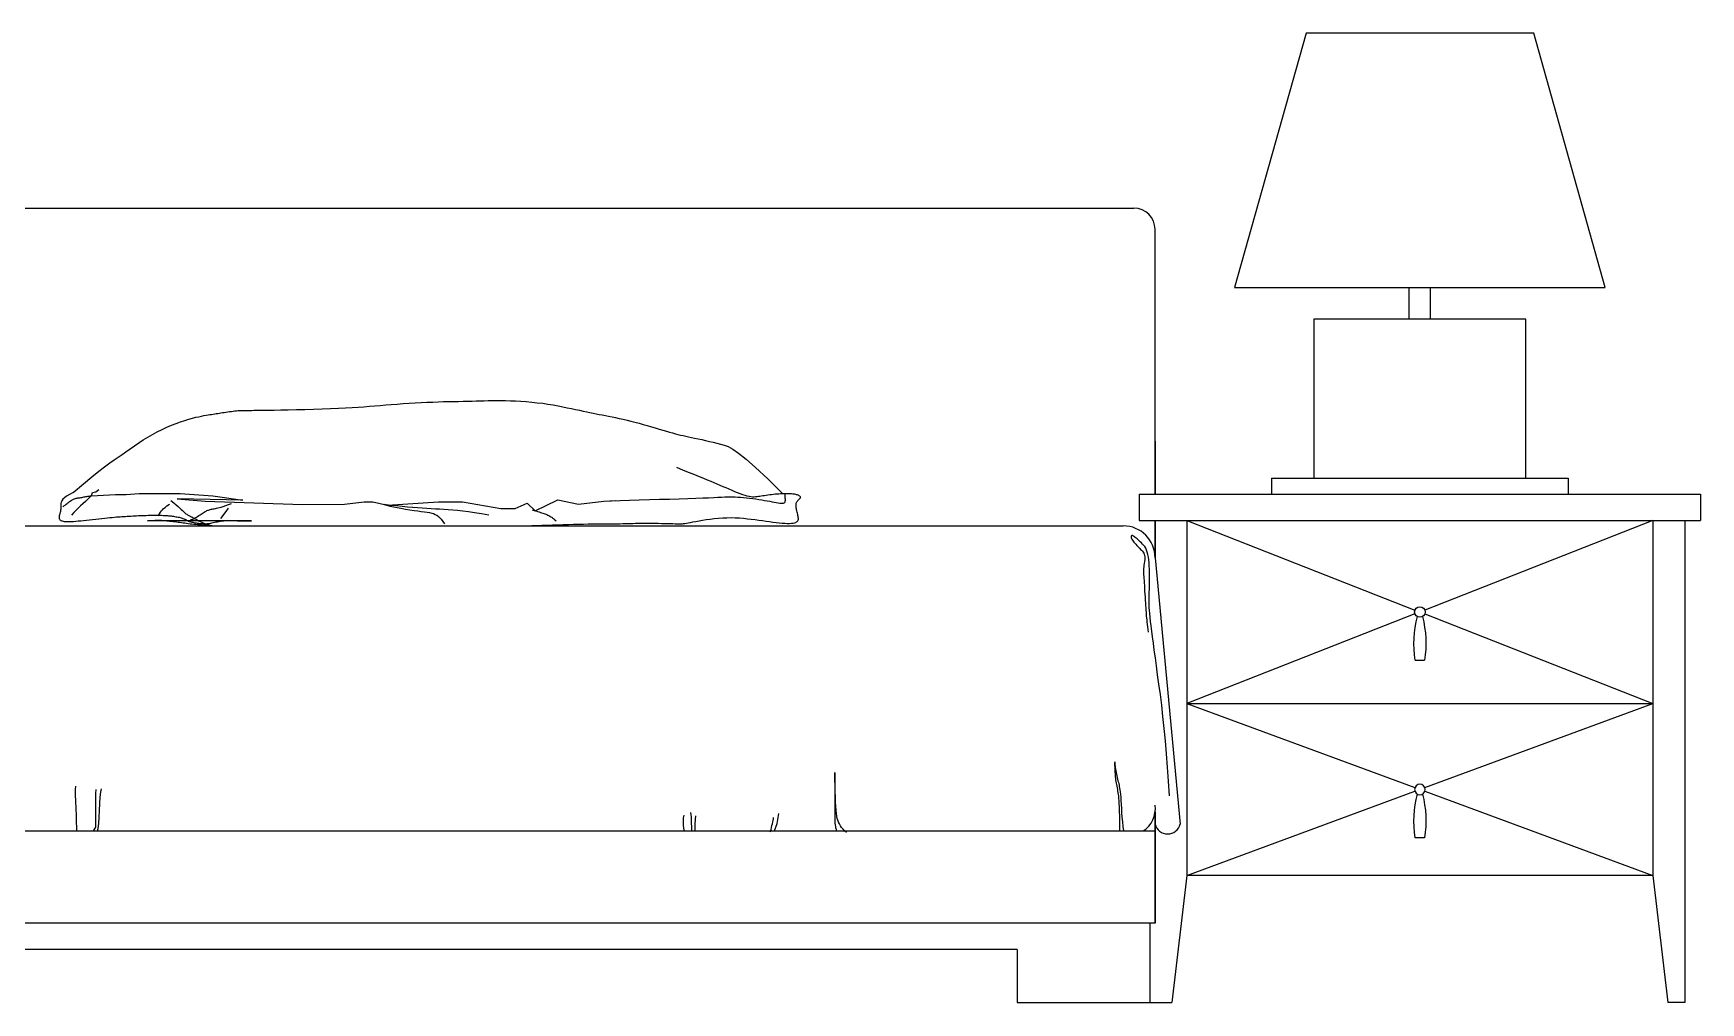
# Model space of a CAD drawing. Header units: millimetres. Extents: x 6388 to 59789, y -18725 to 8137.
# Drawn here: x 47669 to 49243, y -1777 to -862 of the extents above; entities that cross this region are included whole.
import ezdxf

# ---------------------------------------------------------------- set-up
doc = ezdxf.new("R2010")
doc.units = ezdxf.units.MM

# ---------------------------------------------------------------- blocks, each defined once
blk = doc.blocks.new('A$C0AE718A8')
for p, q in [((2057.5, 915), (1990, 675)), ((2272.5, 915), (2057.5, 915)), ((2340, 675), (2272.5, 915)), ((535, 750), (1895, 750)), ((1915, 480), (1915, 730)), ((1990, 675), (2340, 675)), ((2155, 645), (2155, 675)), ((2175, 645), (2175, 675)), ((2265, 645), (2065, 645)), ((2065, 645), (2065, 495)), ((2265, 495), (2265, 645)), ((1222.2, 566.4), (1227.7, 566.7)), ((1227.7, 566.7), (1233.2, 566.9)), ((1233.2, 566.9), (1238.4, 567.1)), ((1238.4, 567.1), (1243.5, 567.3)), ((1243.5, 567.3), (1248.4, 567.4)), ((1248.4, 567.4), (1253.1, 567.5)), ((1253.1, 567.5), (1257.6, 567.5)), ((1257.6, 567.5), (1262, 567.6)), ((1262, 567.6), (1266.2, 567.7)), ((1266.2, 567.7), (1270.3, 567.8)), ((1270.3, 567.8), (1274.2, 567.9)), ((1274.2, 567.9), (1278, 568)), ((1278, 568), (1281.8, 568.2)), ((1281.8, 568.2), (1285.5, 568.3)), ((1285.5, 568.3), (1289.4, 568.4)), ((1289.4, 568.4), (1293.3, 568.4)), ((1293.3, 568.4), (1297.5, 568.4)), ((1297.5, 568.4), (1301.8, 568.3)), ((1301.8, 568.3), (1306.5, 568.2)), ((1306.5, 568.2), (1311.3, 568)), ((1311.3, 568), (1316.4, 567.7)), ((1316.4, 567.7), (1321.5, 567.3)), ((1321.5, 567.3), (1326.7, 566.8)), ((1326.7, 566.8), (1331.9, 566.3)), ((1003, 550.7), (1006.4, 551.7)), ((1006.4, 551.7), (1009.5, 552.5)), ((1009.5, 552.5), (1012.3, 553.1)), ((1012.3, 553.1), (1014.8, 553.7)), ((1014.8, 553.7), (1017.1, 554.1)), ((1017.1, 554.1), (1019.2, 554.5)), ((1019.2, 554.5), (1021.1, 554.8)), ((1021.1, 554.8), (1022.8, 555)), ((1022.8, 555), (1024.4, 555.3)), ((1024.4, 555.3), (1026, 555.5)), ((1026, 555.5), (1027.4, 555.7)), ((1027.4, 555.7), (1028.9, 556)), ((1028.9, 556), (1030.3, 556.2)), ((1030.3, 556.2), (1031.8, 556.4)), ((1031.8, 556.4), (1033.2, 556.7)), ((1033.2, 556.7), (1034.7, 556.9)), ((1034.7, 556.9), (1036.3, 557.1)), ((1036.3, 557.1), (1037.9, 557.4)), ((1037.9, 557.4), (1039.7, 557.6)), ((1039.7, 557.6), (1041.4, 557.9)), ((1041.4, 557.9), (1043.1, 558.1)), ((1043.1, 558.1), (1044.9, 558.3)), ((1044.9, 558.3), (1046.5, 558.5)), ((1046.5, 558.5), (1048.1, 558.6)), ((1048.1, 558.6), (1049.6, 558.8)), ((1049.6, 558.8), (1050.9, 558.9)), ((1050.9, 558.9), (1052.1, 558.9)), ((1052.1, 558.9), (1053.3, 559)), ((1053.3, 559), (1054.4, 559)), ((1054.4, 559), (1055.5, 559)), ((1055.5, 559), (1056.7, 559)), ((1056.7, 559), (1057.9, 559)), ((1057.9, 559), (1059.2, 559)), ((1059.2, 559), (1060.6, 559)), ((1060.6, 559), (1062.3, 559)), ((1062.3, 559), (1064.3, 559.1)), ((1064.3, 559.1), (1066.8, 559.1)), ((1066.8, 559.1), (1069.8, 559.1)), ((1069.8, 559.1), (1073.5, 559.2)), ((1073.5, 559.2), (1078, 559.3)), ((1078, 559.3), (1083.4, 559.4)), ((1083.4, 559.4), (1089.7, 559.5)), ((1089.7, 559.5), (1096.8, 559.7)), ((1096.8, 559.7), (1104.5, 559.8)), ((1104.5, 559.8), (1112.5, 560)), ((1112.5, 560), (1120.7, 560.3)), ((1120.7, 560.3), (1128.8, 560.5)), ((1128.8, 560.5), (1136.7, 560.8)), ((1136.7, 560.8), (1144.1, 561.1)), ((1144.1, 561.1), (1150.9, 561.4)), ((1150.9, 561.4), (1157.1, 561.8)), ((1157.1, 561.8), (1162.9, 562.1)), ((1162.9, 562.1), (1168.3, 562.5)), ((1168.3, 562.5), (1173.5, 562.9)), ((1173.5, 562.9), (1178.6, 563.3)), ((1178.6, 563.3), (1183.6, 563.7)), ((1183.6, 563.7), (1188.8, 564.2)), ((1188.8, 564.2), (1194.1, 564.6)), ((1194.1, 564.6), (1199.6, 565)), ((1199.6, 565), (1205.2, 565.4)), ((1205.2, 565.4), (1210.9, 565.8)), ((1210.9, 565.8), (1216.5, 566.1)), ((1216.5, 566.1), (1222.2, 566.4)), ((1331.9, 566.3), (1337, 565.7)), ((1337, 565.7), (1342, 565)), ((1342, 565), (1346.8, 564.2)), ((1346.8, 564.2), (1351.5, 563.4)), ((1351.5, 563.4), (1355.9, 562.5)), ((1355.9, 562.5), (1360.2, 561.6)), ((1360.2, 561.6), (1364.3, 560.8)), ((1364.3, 560.8), (1368.1, 559.9)), ((1368.1, 559.9), (1371.8, 559.1)), ((1371.8, 559.1), (1375.2, 558.3)), ((1375.2, 558.3), (1378.5, 557.6)), ((1378.5, 557.6), (1381.6, 557)), ((1381.6, 557), (1384.5, 556.4)), ((1384.5, 556.4), (1387.4, 555.8)), ((1387.4, 555.8), (1390.3, 555.3)), ((1390.3, 555.3), (1393.2, 554.7)), ((1393.2, 554.7), (1396.2, 554.2)), ((1396.2, 554.2), (1399.2, 553.6)), ((1399.2, 553.6), (1402.5, 552.9)), ((1402.5, 552.9), (1405.8, 552.2)), ((1405.8, 552.2), (1409.3, 551.4)), ((1409.3, 551.4), (1412.9, 550.6)), ((964.3, 533.8), (968.7, 536.4)), ((968.7, 536.4), (973.2, 538.9)), ((973.2, 538.9), (977.7, 541.1)), ((977.7, 541.1), (982.2, 543.2)), ((982.2, 543.2), (986.6, 545.1)), ((986.6, 545.1), (991, 546.7)), ((991, 546.7), (995.2, 548.2)), ((995.2, 548.2), (999.2, 549.6)), ((999.2, 549.6), (1003, 550.7)), ((1412.9, 550.6), (1416.6, 549.8)), ((1416.6, 549.8), (1420.3, 548.8)), ((1420.3, 548.8), (1424.1, 547.9)), ((1424.1, 547.9), (1428, 546.9)), ((1428, 546.9), (1431.9, 545.8)), ((1431.9, 545.8), (1435.7, 544.7)), ((1435.7, 544.7), (1439.6, 543.6)), ((1439.6, 543.6), (1443.3, 542.5)), ((1443.3, 542.5), (1446.9, 541.4)), ((1446.9, 541.4), (1450.4, 540.4)), ((1450.4, 540.4), (1453.7, 539.4)), ((1453.7, 539.4), (1456.7, 538.5)), ((1456.7, 538.5), (1459.6, 537.7)), ((1459.6, 537.7), (1462.2, 537)), ((1462.2, 537), (1464.6, 536.4)), ((1464.6, 536.4), (1467.1, 535.8)), ((1467.1, 535.8), (1469.5, 535.2)), ((1469.5, 535.2), (1472, 534.7)), ((939.9, 517.4), (943.6, 520)), ((943.6, 520), (947.6, 522.7)), ((947.6, 522.7), (951.6, 525.5)), ((951.6, 525.5), (955.7, 528.3)), ((955.7, 528.3), (960, 531.1)), ((960, 531.1), (964.3, 533.8)), ((1472, 534.7), (1474.6, 534.1)), ((1474.6, 534.1), (1477.4, 533.5)), ((1477.4, 533.5), (1480.4, 532.8)), ((1480.4, 532.8), (1483.7, 532.1)), ((1483.7, 532.1), (1487.1, 531.4)), ((1487.1, 531.4), (1490.7, 530.6)), ((1490.7, 530.6), (1494.3, 529.8)), ((1494.3, 529.8), (1497.9, 528.9)), ((1497.9, 528.9), (1501.4, 528.1)), ((1501.4, 528.1), (1504.9, 527.2)), ((1504.9, 527.2), (1508.3, 526.2)), ((1508.3, 526.2), (1512, 524.8)), ((1512, 524.8), (1516.4, 522.4)), ((1516.4, 522.4), (1521.9, 518.6)), ((1915, 530), (1915, 480)), ((918, 501.7), (923.5, 505.9)), ((923.5, 505.9), (928.3, 509.4)), ((928.3, 509.4), (932.4, 512.3)), ((932.4, 512.3), (936.2, 514.9)), ((936.2, 514.9), (939.9, 517.4)), ((1470, 502.4), (1463.6, 505)), ((1521.9, 518.6), (1528.9, 513)), ((1528.9, 513), (1538, 505)), ((1538, 505), (1549.5, 494.3)), ((893.9, 481.5), (903.4, 489.7)), ((903.4, 489.7), (911.3, 496.3)), ((911.3, 496.3), (918, 501.7)), ((1475.6, 500.1), (1470, 502.4)), ((1480.6, 498.1), (1475.6, 500.1)), ((1485.1, 496.3), (1480.6, 498.1)), ((1489, 494.7), (1485.1, 496.3)), ((1492.6, 493.2), (1489, 494.7)), ((1495.9, 491.9), (1492.6, 493.2)), ((1498.9, 490.6), (1495.9, 491.9)), ((1501.8, 489.4), (1498.9, 490.6)), ((1504.6, 488.2), (1501.8, 489.4)), ((1507.4, 487), (1504.6, 488.2)), ((1549.5, 494.3), (1563.7, 480.3)), ((2025, 495), (2025, 480)), ((2025, 495), (2065, 495)), ((2065, 495), (2265, 495)), ((2265, 495), (2305, 495)), ((2305, 495), (2305, 480)), ((882.4, 472.4), (882.2, 471.1)), ((883, 473.7), (882.4, 472.4)), ((884, 475.1), (883, 473.7)), ((885.5, 476.5), (884, 475.1)), ((887.5, 478.1), (885.5, 476.5)), ((890.3, 479.7), (887.5, 478.1)), ((888.9, 471.8), (889.7, 472.4)), ((889.7, 472.4), (890.4, 473)), ((893.9, 481.5), (890.3, 479.7)), ((890.4, 473), (891.1, 473.5)), ((891.1, 473.5), (891.8, 473.9)), ((891.8, 473.9), (892.4, 474.3)), ((892.4, 474.3), (892.9, 474.7)), ((892.9, 474.7), (893.5, 475)), ((893.5, 475), (894, 475.3)), ((894, 475.3), (894.6, 475.5)), ((894.6, 475.5), (895.2, 475.7)), ((895.2, 475.7), (895.9, 475.9)), ((895.9, 475.9), (896.7, 476.1)), ((896.7, 476.1), (897.5, 476.2)), ((897.5, 476.2), (898.3, 476.4)), ((898.3, 476.4), (899.2, 476.5)), ((899.2, 476.5), (900.2, 476.6)), ((900.2, 476.6), (901.1, 476.8)), ((901.1, 476.8), (902.1, 476.9)), ((902.1, 476.9), (903, 477.1)), ((903, 477.1), (903.9, 477.3)), ((905.3, 473), (903, 470.9)), ((903.9, 477.3), (904.9, 477.4)), ((904.9, 477.4), (905.8, 477.6)), ((907.7, 475.3), (905.3, 473)), ((905.8, 477.6), (906.7, 477.8)), ((906.7, 477.8), (907.8, 478)), ((910.2, 477.7), (907.7, 475.3)), ((907.8, 478), (908.8, 478.2)), ((908.8, 478.2), (910, 478.3)), ((910, 478.3), (911.2, 478.5)), ((911.2, 478.5), (912.2, 481.4)), ((911.2, 478.5), (933.7, 479.5)), ((912.2, 481.4), (915.1, 482.2)), ((915.1, 482.2), (918, 484.3)), ((933.7, 479.5), (943.9, 479.5)), ((943.9, 479.5), (956.1, 480.5)), ((956.1, 480.5), (974.5, 480.5)), ((974.5, 480.5), (994.9, 480.5)), ((985.9, 474.1), (988.7, 471.9)), ((991.9, 475.4), (1018.4, 473.4)), ((1054.1, 474.4), (991.9, 475.4)), ((994.9, 480.5), (1025.5, 478.5)), ((1018.4, 473.4), (1110.3, 470.3)), ((1025.5, 478.5), (1054.1, 474.4)), ((1149.8, 470.6), (1168.4, 472.6)), ((1168.4, 472.6), (1176.7, 472.6)), ((1176.7, 472.6), (1190.5, 469.7)), ((1190.5, 469.7), (1238.6, 472.6)), ((1238.6, 472.6), (1250, 472.6)), ((1250, 472.6), (1261.3, 472.6)), ((1261.3, 472.6), (1297.5, 466.4)), ((1329.8, 464.3), (1351.2, 474.7)), ((1351.2, 474.7), (1370.8, 470.5)), ((1370.8, 470.5), (1394.8, 473.5)), ((1394.8, 473.5), (1405.8, 473.9)), ((1394.8, 473.5), (1402, 473.8)), ((1402, 473.8), (1410.1, 474)), ((1410.1, 474), (1418.9, 474.3)), ((1418.9, 474.3), (1428.2, 474.5)), ((1428.2, 474.5), (1437.7, 474.8)), ((1437.7, 474.8), (1447.3, 475.1)), ((1447.3, 475.1), (1456.7, 475.3)), ((1456.7, 475.3), (1465.7, 475.6)), ((1465.7, 475.6), (1474.1, 475.9)), ((1474.1, 475.9), (1481.6, 476.1)), ((1481.6, 476.1), (1488.1, 476.4)), ((1488.1, 476.4), (1493.6, 476.6)), ((1493.6, 476.6), (1498.4, 476.8)), ((1498.4, 476.8), (1502.4, 477)), ((1502.4, 477), (1505.8, 477.2)), ((1505.8, 477.2), (1508.8, 477.3)), ((1510.2, 485.8), (1507.4, 487)), ((1508.8, 477.3), (1511.4, 477.4)), ((1513, 484.6), (1510.2, 485.8)), ((1511.4, 477.4), (1513.9, 477.4)), ((1515.7, 483.4), (1513, 484.6)), ((1513.9, 477.4), (1516.2, 477.4)), ((1518.4, 482.3), (1515.7, 483.4)), ((1516.2, 477.4), (1518.6, 477.3)), ((1521, 481.3), (1518.4, 482.3)), ((1518.6, 477.3), (1521.1, 477.2)), ((1523.4, 480.3), (1521, 481.3)), ((1521.1, 477.2), (1523.8, 477)), ((1525.8, 479.4), (1523.4, 480.3)), ((1523.8, 477), (1526.5, 476.8)), ((1528, 478.7), (1525.8, 479.4)), ((1526.5, 476.8), (1529.4, 476.5)), ((1530, 478.1), (1528, 478.7)), ((1529.4, 476.5), (1532.3, 476.1)), ((1531.8, 477.7), (1530, 478.1)), ((1533.5, 477.4), (1531.8, 477.7)), ((1532.3, 476.1), (1535.2, 475.8)), ((1535.1, 477.2), (1533.5, 477.4)), ((1536.6, 477.2), (1535.1, 477.2)), ((1535.2, 475.8), (1538.1, 475.4)), ((1538, 477.3), (1536.6, 477.2)), ((1539.3, 477.4), (1538, 477.3)), ((1538.1, 475.4), (1540.9, 475)), ((1540.6, 477.6), (1539.3, 477.4)), ((1542, 477.8), (1540.6, 477.6)), ((1540.9, 475), (1543.7, 474.5)), ((1543.3, 478), (1542, 477.8)), ((1544.8, 478.3), (1543.3, 478)), ((1543.7, 474.5), (1546.3, 474.1)), ((1546.3, 478.5), (1544.8, 478.3)), ((1547.9, 478.8), (1546.3, 478.5)), ((1546.3, 474.1), (1548.9, 473.6)), ((1549.6, 479), (1547.9, 478.8)), ((1548.9, 473.6), (1551.3, 473.2)), ((1551.3, 479.2), (1549.6, 479)), ((1553, 479.4), (1551.3, 479.2)), ((1551.3, 473.2), (1553.5, 472.7)), ((1554.7, 479.6), (1553, 479.4)), ((1553.5, 472.7), (1555.6, 472.3)), ((1556.5, 479.8), (1554.7, 479.6)), ((1555.6, 472.3), (1557.5, 472)), ((1558.2, 479.9), (1556.5, 479.8)), ((1559.8, 480.1), (1558.2, 479.9)), ((1561.5, 480.2), (1559.8, 480.1)), ((1563, 480.3), (1561.5, 480.2)), ((1564.5, 480.3), (1563, 480.3)), ((1565.9, 480.4), (1564.5, 480.3)), ((1564.9, 471.8), (1565.4, 472.2)), ((1565.4, 472.2), (1565.8, 472.8)), ((1565.8, 472.8), (1566, 473.5)), ((1565.9, 478.9), (1565.9, 480.4)), ((1567.2, 480.4), (1565.9, 480.4)), ((1566, 477.6), (1565.9, 478.9)), ((1566, 476.3), (1566, 477.6)), ((1566.1, 475.3), (1566, 476.3)), ((1566, 473.5), (1566.1, 474.3)), ((1566.1, 474.3), (1566.1, 475.3)), ((1568.5, 480.4), (1567.2, 480.4)), ((1569.7, 480.4), (1568.5, 480.4)), ((1570.9, 480.3), (1569.7, 480.4)), ((1572, 480.2), (1570.9, 480.3)), ((1573, 480.1), (1572, 480.2)), ((1574, 480), (1573, 480.1)), ((1575, 479.8), (1574, 480)), ((1575.9, 479.6), (1575, 479.8)), ((1576.7, 479.4), (1575.9, 479.6)), ((1576.4, 471.6), (1576.6, 472.2)), ((1576.6, 472.2), (1576.8, 472.6)), ((1577.4, 479.2), (1576.7, 479.4)), ((1576.8, 472.6), (1577.1, 473.1)), ((1577.1, 473.1), (1577.4, 473.5)), ((1578.1, 478.9), (1577.4, 479.2)), ((1577.4, 473.5), (1577.8, 473.9)), ((1577.8, 473.9), (1578.1, 474.2)), ((1578.7, 478.6), (1578.1, 478.9)), ((1578.1, 474.2), (1578.5, 474.6)), ((1578.5, 474.6), (1578.8, 474.9)), ((1579.2, 478.3), (1578.7, 478.6)), ((1578.8, 474.9), (1579.2, 475.2)), ((1579.6, 478.1), (1579.2, 478.3)), ((1579.2, 475.2), (1579.5, 475.6)), ((1579.5, 475.6), (1579.8, 475.9)), ((1580, 477.7), (1579.6, 478.1)), ((1579.8, 475.9), (1580, 476.2)), ((1580.2, 477.4), (1580, 477.7)), ((1580, 476.2), (1580.2, 476.5)), ((1580.3, 477.1), (1580.2, 477.4)), ((1580.2, 476.5), (1580.3, 476.8)), ((1580.3, 476.8), (1580.3, 477.1)), ((1900, 480), (1900, 455)), ((1900, 480), (2430, 480)), ((1915, 480), (2415, 480)), ((2025, 480), (2305, 480)), ((2430, 480), (2430, 455)), ((880.6, 458.9), (880.5, 458.3)), ((880.5, 458.3), (880.5, 457.7)), ((880.5, 457.7), (880.6, 457.2)), ((880.7, 459.6), (880.6, 458.9)), ((880.6, 457.2), (880.7, 456.7)), ((880.9, 460.3), (880.7, 459.6)), ((880.7, 456.7), (880.9, 456.2)), ((881.1, 461.1), (880.9, 460.3)), ((881.3, 462), (881.1, 461.1)), ((881.6, 462.8), (881.3, 462)), ((881.8, 463.7), (881.6, 462.8)), ((882, 464.7), (881.8, 463.7)), ((882.1, 465.7), (882, 464.7)), ((882.2, 471.1), (882.1, 470)), ((882.1, 470), (882.1, 468.8)), ((882.1, 468.8), (882.2, 467.8)), ((882.2, 466.7), (882.1, 465.7)), ((882.2, 467.8), (882.2, 466.7)), ((884.1, 467.9), (885.1, 468.8)), ((885.1, 468.8), (886.1, 469.7)), ((886.1, 469.7), (887.1, 470.4)), ((887.1, 470.4), (888, 471.2)), ((888, 471.2), (888.9, 471.8)), ((894.4, 462.5), (892.2, 460.2)), ((896.5, 464.7), (894.4, 462.5)), ((898.6, 466.8), (896.5, 464.7)), ((900.8, 468.8), (898.6, 466.8)), ((903, 470.9), (900.8, 468.8)), ((915.2, 456.4), (918.1, 456.7)), ((918.1, 456.7), (920.9, 457)), ((920.9, 457), (923.6, 457.3)), ((923.6, 457.3), (926.2, 457.6)), ((926.2, 457.6), (928.5, 457.8)), ((928.5, 457.8), (930.7, 458)), ((930.7, 458), (932.7, 458.2)), ((932.7, 458.2), (934.6, 458.4)), ((934.6, 458.4), (936.4, 458.5)), ((936.4, 458.5), (938.1, 458.6)), ((938.1, 458.6), (939.8, 458.8)), ((939.8, 458.8), (941.4, 458.9)), ((941.4, 458.9), (943.1, 459)), ((943.1, 459), (944.7, 459.1)), ((944.7, 459.1), (946.4, 459.2)), ((946.4, 459.2), (948.2, 459.3)), ((948.2, 459.3), (950, 459.4)), ((950, 459.4), (951.8, 459.5)), ((951.8, 459.5), (953.6, 459.6)), ((953.6, 459.6), (955.4, 459.7)), ((955.4, 459.7), (957.3, 459.7)), ((957.3, 459.7), (959.1, 459.8)), ((959.1, 459.8), (960.9, 459.9)), ((960.9, 459.9), (962.7, 459.9)), ((962.7, 459.9), (964.5, 460)), ((964.5, 460), (966.3, 460)), ((966.3, 460), (968, 460)), ((968, 460), (969.6, 460.1)), ((969.6, 460.1), (971.3, 460.1)), ((971.3, 460.1), (972.8, 460.1)), ((972.8, 460.1), (974.4, 460)), ((974, 459.4), (975.2, 461.4)), ((974.4, 460), (975.9, 460)), ((975.2, 461.4), (976.2, 463)), ((975.9, 460), (977.3, 460)), ((976.2, 463), (977.2, 464.3)), ((977.2, 464.3), (978.1, 465.3)), ((977.3, 460), (978.7, 459.9)), ((978.1, 465.3), (979.2, 466.4)), ((978.7, 459.9), (980.1, 459.9)), ((979.2, 466.4), (980.6, 467.5)), ((980.1, 459.9), (981.4, 459.8)), ((980.6, 467.5), (982.3, 468.8)), ((981.4, 459.8), (982.7, 459.7)), ((982.3, 468.8), (984.6, 470.4)), ((982.7, 459.7), (983.9, 459.6)), ((983.9, 459.6), (985.1, 459.5)), ((985.1, 459.5), (986.2, 459.4)), ((986.2, 459.4), (987.4, 459.3)), ((987.4, 459.3), (988.5, 459.1)), ((988.5, 459.1), (989.6, 458.9)), ((988.7, 471.9), (991, 470)), ((989.6, 458.9), (990.6, 458.7)), ((990.6, 458.7), (991.7, 458.5)), ((991, 470), (993, 468.3)), ((991.7, 458.5), (992.8, 458.3)), ((992.8, 458.3), (993.8, 458.1)), ((993, 468.3), (994.6, 466.8)), ((993.8, 458.1), (994.8, 457.8)), ((994.6, 466.8), (995.9, 465.5)), ((994.8, 457.8), (995.7, 457.5)), ((995.7, 457.5), (996.6, 457.3)), ((995.9, 465.5), (997, 464.4)), ((996.6, 457.3), (997.4, 457)), ((997, 464.4), (998, 463.5)), ((997.4, 457), (998.2, 456.7)), ((998, 463.5), (998.8, 462.7)), ((998.2, 456.7), (998.9, 456.5)), ((998.8, 462.7), (999.6, 462)), ((998.9, 456.5), (999.5, 456.2)), ((999.6, 462), (1000.3, 461.4)), ((1000.3, 461.4), (1001, 461)), ((1001, 461), (1001.7, 460.5)), ((1001.7, 460.5), (1002.3, 460.2)), ((1002.3, 460.2), (1002.9, 459.9)), ((1002.9, 459.9), (1003.5, 459.6)), ((1003.5, 459.6), (1004.1, 459.3)), ((1004.1, 459.3), (1004.7, 459)), ((1004.7, 459), (1005.2, 458.7)), ((1005.2, 458.7), (1005.8, 458.4)), ((1005.5, 456.1), (1006.6, 456.5)), ((1005.8, 458.4), (1006.4, 458)), ((1006.4, 458), (1007.1, 457.7)), ((1006.6, 456.5), (1007.7, 457.1)), ((1007.1, 457.7), (1007.9, 457.2)), ((1007.7, 457.1), (1008.9, 457.7)), ((1007.9, 457.2), (1008.8, 456.7)), ((1008.8, 456.7), (1009.8, 456.2)), ((1008.9, 457.7), (1010.1, 458.3)), ((1010.1, 458.3), (1011.3, 459)), ((1011.3, 459), (1012.5, 459.7)), ((1012.5, 459.7), (1013.6, 460.4)), ((1013.6, 460.4), (1014.7, 461.1)), ((1014.7, 461.1), (1015.7, 461.7)), ((1015.7, 461.7), (1016.6, 462.3)), ((1016.6, 462.3), (1017.5, 462.9)), ((1017.5, 462.9), (1018.4, 463.5)), ((1018.4, 463.5), (1019.2, 463.9)), ((1019.2, 463.9), (1020, 464.4)), ((1020, 464.4), (1020.8, 464.7)), ((1020.8, 464.7), (1021.6, 465)), ((1021.6, 465), (1022.4, 465.3)), ((1022.4, 465.3), (1023.2, 465.5)), ((1023.2, 465.5), (1024.1, 465.7)), ((1024.1, 465.7), (1025, 465.8)), ((1025, 465.8), (1025.9, 466)), ((1025.9, 466), (1026.9, 466.1)), ((1026.9, 466.1), (1028, 466.3)), ((1028, 466.3), (1029.1, 466.6)), ((1029.1, 466.6), (1030.4, 466.9)), ((1030.4, 466.9), (1031.9, 467.3)), ((1031.9, 467.3), (1033.6, 467.8)), ((1033.2, 456.9), (1038.1, 463.5)), ((1033.6, 467.8), (1035.5, 468.4)), ((1035.5, 468.4), (1037.8, 469.1)), ((1037.8, 469.1), (1040.4, 470.1)), ((1038.1, 463.5), (1040.5, 466.7)), ((1040.4, 470.1), (1043.4, 471.2)), ((1110.3, 470.3), (1149.8, 470.6)), ((1187.5, 470.1), (1193, 468.7)), ((1193.4, 469.4), (1187.5, 470.1)), ((1193, 468.7), (1198.1, 467.6)), ((1199, 468.8), (1193.4, 469.4)), ((1198.1, 467.6), (1203, 466.6)), ((1204.3, 468.2), (1199, 468.8)), ((1203, 466.6), (1207.5, 465.8)), ((1209.3, 467.8), (1204.3, 468.2)), ((1207.5, 465.8), (1211.7, 465.1)), ((1214.1, 467.3), (1209.3, 467.8)), ((1211.7, 465.1), (1215.6, 464.6)), ((1218.7, 467), (1214.1, 467.3)), ((1215.6, 464.6), (1219.1, 464.1)), ((1223.2, 466.7), (1218.7, 467)), ((1219.1, 464.1), (1222.4, 463.7)), ((1222.4, 463.7), (1225.3, 463.3)), ((1227.5, 466.4), (1223.2, 466.7)), ((1225.3, 463.3), (1227.9, 462.9)), ((1231.6, 466.1), (1227.5, 466.4)), ((1227.9, 462.9), (1230.2, 462.6)), ((1230.2, 462.6), (1232.2, 462.1)), ((1235.7, 465.9), (1231.6, 466.1)), ((1232.2, 462.1), (1234, 461.6)), ((1234, 461.6), (1235.6, 460.9)), ((1235.6, 460.9), (1237.1, 460.1)), ((1239.7, 465.7), (1235.7, 465.9)), ((1237.1, 460.1), (1238.5, 459)), ((1238.5, 459), (1239.9, 457.7)), ((1243.7, 465.4), (1239.7, 465.7)), ((1239.9, 457.7), (1241.3, 456.2)), ((1247.8, 465.2), (1243.7, 465.4)), ((1252.1, 464.8), (1247.8, 465.2)), ((1256.7, 464.4), (1252.1, 464.8)), ((1261.6, 463.9), (1256.7, 464.4)), ((1266.9, 463.2), (1261.6, 463.9)), ((1272.7, 462.4), (1266.9, 463.2)), ((1279.1, 461.4), (1272.7, 462.4)), ((1286.2, 460.1), (1279.1, 461.4)), ((1297.5, 466.4), (1310.9, 466.4)), ((1310.9, 466.4), (1322.3, 471.6)), ((1322.3, 471.6), (1329.8, 464.3)), ((1326.9, 465.2), (1328.9, 464.6)), ((1328.9, 464.6), (1330.6, 464.1)), ((1330.6, 464.1), (1332.2, 463.6)), ((1332.2, 463.6), (1333.6, 463.2)), ((1333.6, 463.2), (1334.8, 462.8)), ((1334.8, 462.8), (1336, 462.4)), ((1336, 462.4), (1337, 462)), ((1337, 462), (1338, 461.7)), ((1338, 461.7), (1338.9, 461.3)), ((1338.9, 461.3), (1339.9, 461)), ((1339.9, 461), (1340.8, 460.6)), ((1340.8, 460.6), (1341.7, 460.2)), ((1341.7, 460.2), (1342.7, 459.7)), ((1342.7, 459.7), (1343.6, 459.3)), ((1343.6, 459.3), (1344.6, 458.7)), ((1344.6, 458.7), (1345.6, 458.1)), ((1345.6, 458.1), (1346.6, 457.4)), ((1346.6, 457.4), (1347.6, 456.7)), ((1347.6, 456.7), (1348.6, 455.8)), ((1491.4, 455.9), (1495.1, 456.4)), ((1495.1, 456.4), (1499, 456.9)), ((1499, 456.9), (1502.9, 457.3)), ((1502.9, 457.3), (1506.9, 457.6)), ((1506.9, 457.6), (1510.9, 457.7)), ((1510.9, 457.7), (1514.9, 457.8)), ((1514.9, 457.8), (1518.8, 457.7)), ((1518.8, 457.7), (1522.7, 457.5)), ((1522.7, 457.5), (1526.5, 457.2)), ((1526.5, 457.2), (1530.2, 456.8)), ((1530.2, 456.8), (1533.9, 456.4)), ((1557.5, 472), (1559.2, 471.7)), ((1559.2, 471.7), (1560.8, 471.5)), ((1560.8, 471.5), (1562.1, 471.4)), ((1562.1, 471.4), (1563.3, 471.4)), ((1563.3, 471.4), (1564.2, 471.5)), ((1564.2, 471.5), (1564.9, 471.8)), ((1576.1, 470.4), (1576.2, 471.1)), ((1576.1, 469.7), (1576.1, 470.4)), ((1576.1, 468.9), (1576.1, 469.7)), ((1576.2, 468.1), (1576.1, 468.9)), ((1576.2, 471.1), (1576.4, 471.6)), ((1576.3, 467.2), (1576.2, 468.1)), ((1576.5, 466.2), (1576.3, 467.2)), ((1576.7, 465.2), (1576.5, 466.2)), ((1577, 464.1), (1576.7, 465.2)), ((1577.2, 463.1), (1577, 464.1)), ((1577.5, 462), (1577.2, 463.1)), ((1577.7, 460.9), (1577.5, 462)), ((1577.9, 459.9), (1577.7, 460.9)), ((1578.1, 458.9), (1577.9, 459.9)), ((1578.2, 458), (1578.1, 458.9)), ((1578.3, 457.1), (1578.2, 458)), ((1578.3, 456.3), (1578.3, 457.1)), ((545, 450), (1885, 450)), ((880.9, 456.2), (881.3, 455.8)), ((881.3, 455.8), (881.7, 455.5)), ((881.7, 455.5), (882.2, 455.2)), ((882.2, 455.2), (882.8, 454.9)), ((882.8, 454.9), (883.5, 454.7)), ((883.5, 454.7), (884.3, 454.5)), ((884.3, 454.5), (885.2, 454.3)), ((885.2, 454.3), (886.3, 454.2)), ((886.3, 454.2), (887.5, 454.2)), ((887.5, 454.2), (888.9, 454.2)), ((888.9, 454.2), (890.5, 454.2)), ((890.5, 454.2), (892.2, 454.2)), ((892.2, 454.2), (894.1, 454.3)), ((894.1, 454.3), (896.2, 454.5)), ((896.2, 454.5), (898.4, 454.7)), ((898.4, 454.7), (900.9, 454.9)), ((900.9, 454.9), (903.6, 455.1)), ((903.6, 455.1), (906.4, 455.4)), ((906.4, 455.4), (909.3, 455.7)), ((909.3, 455.7), (912.2, 456)), ((912.2, 456), (915.2, 456.4)), ((964, 454.9), (965.7, 455)), ((1062.2, 454.8), (964, 454.9)), ((965.7, 455), (967.5, 455.1)), ((967.5, 455.1), (969.2, 455.2)), ((969.2, 455.2), (970.9, 455.3)), ((970.9, 455.3), (972.5, 455.3)), ((972.5, 455.3), (974.2, 455.3)), ((974.2, 455.3), (975.8, 455.3)), ((975.8, 455.3), (977.4, 455.3)), ((977.4, 455.3), (979, 455.2)), ((979, 455.2), (980.6, 455.1)), ((980.6, 455.1), (982.1, 454.9)), ((982.1, 454.9), (983.7, 454.8)), ((983.7, 454.8), (985.2, 454.6)), ((985.2, 454.6), (986.8, 454.4)), ((986.8, 454.4), (988.3, 454.2)), ((988.3, 454.2), (989.8, 454)), ((989.8, 454), (991.4, 453.8)), ((991.4, 453.8), (992.9, 453.6)), ((992.9, 453.6), (994.4, 453.4)), ((994.4, 453.4), (996, 453.2)), ((996, 453.2), (997.6, 453)), ((997.6, 453), (999.2, 452.8)), ((999.2, 452.8), (1000.8, 452.6)), ((999.5, 456.2), (1000, 455.9)), ((1000, 455.9), (1000.5, 455.7)), ((1000.5, 455.7), (1000.9, 455.5)), ((1000.8, 452.6), (1002.4, 452.4)), ((1000.9, 455.5), (1001.2, 455.2)), ((1001.2, 455.2), (1001.6, 455)), ((1001.6, 455), (1002, 454.8)), ((1002, 454.8), (1002.4, 454.6)), ((1002.4, 454.6), (1002.9, 454.4)), ((1002.4, 452.4), (1004.1, 452.1)), ((1002.9, 454.4), (1003.4, 454.2)), ((1003.4, 454.2), (1004.1, 454)), ((1004.1, 454), (1004.9, 453.8)), ((1004.1, 452.1), (1005.8, 451.9)), ((1004.6, 455.7), (1005.5, 456.1)), ((1004.9, 453.8), (1005.7, 453.6)), ((1005.7, 453.6), (1006.7, 453.4)), ((1005.8, 451.9), (1007.6, 451.7)), ((1006.7, 453.4), (1007.7, 453.2)), ((1007.6, 451.7), (1009.4, 451.5)), ((1007.7, 453.2), (1008.8, 453)), ((1008.8, 453), (1009.9, 452.8)), ((1009.4, 451.5), (1011.3, 451.3)), ((1009.8, 456.2), (1010.9, 455.6)), ((1009.9, 452.8), (1011, 452.7)), ((1010.9, 455.6), (1012.2, 454.9)), ((1011, 452.7), (1012.2, 452.5)), ((1011.3, 451.3), (1013.3, 451.2)), ((1012.2, 454.9), (1013.6, 454.2)), ((1012.2, 452.5), (1013.2, 452.4)), ((1013.2, 452.4), (1014.3, 452.3)), ((1013.3, 451.2), (1015.3, 451)), ((1013.6, 454.2), (1015.2, 453.5)), ((1014.3, 452.3), (1015.3, 452.2)), ((1015.2, 453.5), (1017, 452.7)), ((1015.3, 452.2), (1016.2, 452.1)), ((1015.3, 451), (1017.5, 450.8)), ((1016.2, 452.1), (1017.1, 452.1)), ((1017, 452.7), (1018.9, 451.9)), ((1017.1, 452.1), (1018, 452.1)), ((1017.5, 450.8), (1019.9, 450.6)), ((1018, 452.1), (1018.9, 452.1)), ((1018.9, 452.1), (1019.8, 452.1)), ((1018.9, 451.9), (1021.1, 451.2)), ((1019.8, 452.1), (1020.7, 452.2)), ((1019.9, 450.6), (1022.4, 450.5)), ((1020.7, 452.2), (1021.6, 452.3)), ((1021.1, 451.2), (1023.4, 450.4)), ((1021.6, 452.3), (1022.6, 452.4)), ((1022.4, 450.5), (1025.1, 450.4)), ((1022.6, 452.4), (1023.6, 452.6)), ((1023.6, 452.6), (1024.8, 452.8)), ((1024.8, 452.8), (1025.9, 453.1)), ((1025.1, 450.4), (1027.9, 450.2)), ((1025.9, 453.1), (1027.2, 453.4)), ((1027.2, 453.4), (1028.5, 453.7)), ((1027.9, 450.2), (1031, 450.2)), ((1028.5, 453.7), (1029.9, 453.9)), ((1029.9, 453.9), (1031.3, 454.2)), ((1031, 450.2), (1034.2, 450.1)), ((1031.3, 454.2), (1032.8, 454.5)), ((1032.8, 454.5), (1034.4, 454.7)), ((1034.2, 450.1), (1037.7, 450)), ((1034.4, 454.7), (1036.1, 454.9)), ((1036.1, 454.9), (1037.8, 455)), ((1037.7, 450), (1041.3, 450)), ((1037.8, 455), (1039.5, 455.1)), ((1039.5, 455.1), (1041.3, 455.1)), ((1041.3, 455.1), (1043.2, 455.1)), ((1041.3, 450), (1045.1, 450)), ((1043.2, 455.1), (1045.1, 455)), ((1045.1, 455), (1047, 455)), ((1045.1, 450), (1049.1, 450)), ((1047, 455), (1049, 454.9)), ((1049, 454.9), (1050.9, 454.8)), ((1050.9, 454.8), (1052.8, 454.7)), ((1052.8, 454.7), (1054.7, 454.7)), ((1054.7, 454.7), (1056.7, 454.7)), ((1056.7, 454.7), (1058.5, 454.7)), ((1058.5, 454.7), (1060.4, 454.7)), ((1060.4, 454.7), (1062.2, 454.8)), ((1241.3, 456.2), (1242.8, 454.2)), ((1242.8, 454.2), (1244.4, 451.9)), ((1304.5, 450), (1308.6, 450)), ((1308.6, 450), (1312.9, 450.1)), ((1312.9, 450.1), (1317.4, 450.2)), ((1317.4, 450.2), (1321.9, 450.2)), ((1321.9, 450.2), (1326.6, 450.4)), ((1326.6, 450.4), (1331.5, 450.5)), ((1331.5, 450.5), (1336.3, 450.6)), ((1336.3, 450.6), (1341.3, 450.8)), ((1341.3, 450.8), (1346.3, 450.9)), ((1346.3, 450.9), (1351.3, 451.1)), ((1348.6, 455.8), (1349.6, 454.8)), ((1351.3, 451.1), (1356.2, 451.2)), ((1356.2, 451.2), (1361.2, 451.4)), ((1361.2, 451.4), (1366, 451.5)), ((1366, 451.5), (1370.8, 451.6)), ((1370.8, 451.6), (1375.4, 451.7)), ((1375.4, 451.7), (1379.9, 451.8)), ((1379.9, 451.8), (1384.2, 451.8)), ((1384.2, 451.8), (1388.4, 451.9)), ((1388.4, 451.9), (1392.5, 451.9)), ((1392.5, 451.9), (1396.3, 452)), ((1396.3, 452), (1400, 452)), ((1400, 452), (1403.4, 452)), ((1403.4, 452), (1406.7, 452.1)), ((1406.7, 452.1), (1409.7, 452.1)), ((1409.7, 452.1), (1412.5, 452.2)), ((1412.5, 452.2), (1415.1, 452.2)), ((1415.1, 452.2), (1417.6, 452.3)), ((1417.6, 452.3), (1419.9, 452.4)), ((1419.9, 452.4), (1422.2, 452.4)), ((1422.2, 452.4), (1424.5, 452.5)), ((1424.5, 452.5), (1426.8, 452.5)), ((1426.8, 452.5), (1429.1, 452.6)), ((1429.1, 452.6), (1431.6, 452.6)), ((1431.6, 452.6), (1434.2, 452.6)), ((1434.2, 452.6), (1437, 452.6)), ((1437, 452.6), (1439.9, 452.6)), ((1439.9, 452.6), (1443, 452.5)), ((1443, 452.5), (1446, 452.5)), ((1446, 452.5), (1449, 452.4)), ((1449, 452.4), (1452, 452.4)), ((1452, 452.4), (1454.8, 452.3)), ((1454.8, 452.3), (1457.4, 452.2)), ((1457.4, 452.2), (1459.8, 452.2)), ((1459.8, 452.2), (1461.9, 452.1)), ((1461.9, 452.1), (1463.7, 452.1)), ((1463.7, 452.1), (1465.2, 452)), ((1465.2, 452), (1466.5, 452)), ((1466.5, 452), (1467.7, 452.1)), ((1467.7, 452.1), (1468.8, 452.1)), ((1468.8, 452.1), (1470, 452.2)), ((1470, 452.2), (1471.3, 452.4)), ((1471.3, 452.4), (1472.7, 452.6)), ((1472.7, 452.6), (1474.4, 452.9)), ((1474.4, 452.9), (1476.4, 453.3)), ((1476.4, 453.3), (1478.8, 453.7)), ((1478.8, 453.7), (1481.5, 454.3)), ((1481.5, 454.3), (1484.6, 454.8)), ((1484.6, 454.8), (1487.9, 455.3)), ((1487.9, 455.3), (1491.4, 455.9)), ((1533.9, 456.4), (1537.5, 455.9)), ((1537.5, 455.9), (1541, 455.5)), ((1541, 455.5), (1544.5, 455)), ((1544.5, 455), (1547.8, 454.5)), ((1547.8, 454.5), (1551.1, 454.1)), ((1551.1, 454.1), (1554.3, 453.6)), ((1554.3, 453.6), (1557.3, 453.3)), ((1557.3, 453.3), (1560.2, 453)), ((1560.2, 453), (1562.9, 452.7)), ((1562.9, 452.7), (1565.4, 452.5)), ((1565.4, 452.5), (1567.8, 452.4)), ((1567.8, 452.4), (1569.9, 452.4)), ((1569.9, 452.4), (1571.7, 452.5)), ((1571.7, 452.5), (1573.4, 452.6)), ((1573.4, 452.6), (1574.7, 452.9)), ((1574.7, 452.9), (1575.8, 453.2)), ((1575.8, 453.2), (1576.7, 453.7)), ((1576.7, 453.7), (1577.3, 454.2)), ((1577.3, 454.2), (1577.8, 454.8)), ((1577.8, 454.8), (1578.1, 455.5)), ((1578.1, 455.5), (1578.3, 456.3)), ((1893.1, 440.8), (1892.8, 440.7)), ((1893.6, 440.8), (1893.1, 440.8)), ((1894.1, 440.6), (1893.6, 440.8)), ((1900, 455), (2430, 455)), ((1915, 455), (1915, 420)), ((1915, 420), (1915, 455)), ((1945, 455), (2160.3, 370.6)), ((1945, 455), (1945, 120)), ((2385, 455), (2169.7, 370.6)), ((2385, 455), (2385, 120)), ((2415, 455), (2415, 0)), ((1892.5, 440.4), (1892.4, 440)), ((1892.4, 440), (1892.4, 439.4)), ((1892.4, 439.4), (1892.5, 438.8)), ((1892.8, 440.7), (1892.5, 440.4)), ((1892.5, 438.8), (1892.7, 438.2)), ((1892.7, 438.2), (1893.1, 437.4)), ((1893.1, 437.4), (1893.6, 436.6)), ((1893.6, 436.6), (1894.3, 435.7)), ((1894.8, 440.3), (1894.1, 440.6)), ((1894.3, 435.7), (1895, 434.7)), ((1895.5, 439.8), (1894.8, 440.3)), ((1895, 434.7), (1896, 433.7)), ((1896.3, 439.2), (1895.5, 439.8)), ((1896, 433.7), (1896.9, 432.6)), ((1897.2, 438.5), (1896.3, 439.2)), ((1896.9, 432.6), (1897.9, 431.6)), ((1898.2, 437.7), (1897.2, 438.5)), ((1897.9, 431.6), (1898.8, 430.6)), ((1899.1, 436.8), (1898.2, 437.7)), ((1898.8, 430.6), (1899.7, 429.6)), ((1900.1, 435.9), (1899.1, 436.8)), ((1899.7, 429.6), (1900.6, 428.7)), ((1901.1, 435), (1900.1, 435.9)), ((1900.6, 428.7), (1901.4, 427.8)), ((1902.1, 433.9), (1901.1, 435)), ((1901.4, 427.8), (1902.3, 427)), ((1903.2, 432.8), (1902.1, 433.9)), ((1902.3, 427), (1903.1, 426.2)), ((1903.1, 426.2), (1903.8, 425.3)), ((1904.2, 431.7), (1903.2, 432.8)), ((1903.8, 425.3), (1904.4, 424.4)), ((1905.3, 430.4), (1904.2, 431.7)), ((1906.2, 428.9), (1905.3, 430.4)), ((1907, 427.1), (1906.2, 428.9)), ((1907.7, 425.2), (1907, 427.1)), ((1908.3, 423), (1907.7, 425.2)), ((1904.4, 411.4), (1904.2, 409.8)), ((1904.2, 409.8), (1904.2, 408.2)), ((1904.4, 424.4), (1904.8, 423.3)), ((1904.5, 413), (1904.4, 411.4)), ((1904.8, 414.6), (1904.5, 413)), ((1904.8, 423.3), (1905.1, 422.1)), ((1905, 416.3), (1904.8, 414.6)), ((1905.3, 417.9), (1905, 416.3)), ((1905.1, 422.1), (1905.3, 420.8)), ((1905.3, 420.8), (1905.3, 419.4)), ((1905.3, 419.4), (1905.3, 417.9)), ((1908.8, 420.6), (1908.3, 423)), ((1909.1, 418), (1908.8, 420.6)), ((1909.4, 415.1), (1909.1, 418)), ((1909.5, 412.2), (1909.4, 415.1)), ((1909.7, 409.3), (1909.5, 412.2)), ((1909.8, 406.4), (1909.7, 409.3)), ((1915, 420), (1938.6, 168.5)), ((1904.2, 408.2), (1904.1, 406.7)), ((1904.1, 406.7), (1904.2, 405.2)), ((1904.2, 405.2), (1904.2, 403.7)), ((1904.2, 403.7), (1904.3, 402.1)), ((1904.3, 402.1), (1904.5, 400.3)), ((1904.5, 400.3), (1904.6, 398.4)), ((1904.6, 398.4), (1904.7, 396.2)), ((1904.7, 396.2), (1904.9, 393.8)), ((1904.9, 393.8), (1905.1, 391.3)), ((1909.9, 403.6), (1909.8, 406.4)), ((1909.8, 395.3), (1909.9, 398)), ((1909.8, 392.7), (1909.8, 395.3)), ((1909.9, 400.8), (1909.9, 403.6)), ((1909.9, 398), (1909.9, 400.8)), ((1905.1, 391.3), (1905.2, 388.5)), ((1905.2, 388.5), (1905.4, 385.6)), ((1905.4, 385.6), (1905.6, 382.6)), ((1905.6, 382.6), (1905.8, 379.8)), ((1905.8, 379.8), (1906, 377.2)), ((1909.4, 381.3), (1909.5, 383.3)), ((1909.4, 379.6), (1909.4, 381.3)), ((1909.4, 377.9), (1909.4, 379.6)), ((1909.4, 376.5), (1909.4, 377.9)), ((1909.5, 385.4), (1909.6, 387.6)), ((1909.5, 383.3), (1909.5, 385.4)), ((1909.6, 387.6), (1909.7, 390.1)), ((1909.7, 390.1), (1909.8, 392.7)), ((1906, 377.2), (1906.1, 374.7)), ((1906.1, 374.7), (1906.3, 372.4)), ((1906.3, 372.4), (1906.4, 370.3)), ((1906.4, 370.3), (1906.5, 368.4)), ((1906.5, 368.4), (1906.6, 366.6)), ((1906.6, 366.6), (1906.7, 364.9)), ((1906.7, 364.9), (1906.9, 363.1)), ((1906.9, 363.1), (1907.1, 361.1)), ((1909.4, 374.9), (1909.4, 376.5)), ((1909.5, 372.8), (1909.4, 374.9)), ((1909.7, 370.3), (1909.5, 372.8)), ((1910, 367.3), (1909.7, 370.3)), ((1910.4, 363.8), (1910, 367.3)), ((1910.8, 359.9), (1910.4, 363.8)), ((2160.3, 366.9), (1945, 282.5)), ((2169.7, 366.9), (2385, 282.5)), ((1907.1, 361.1), (1907.3, 359)), ((1907.3, 359), (1907.6, 356.9)), ((1907.6, 356.9), (1907.9, 354.6)), ((1907.9, 354.6), (1908.2, 352.2)), ((1908.2, 352.2), (1908.6, 349.7)), ((1911.4, 355.6), (1910.8, 359.9)), ((1912, 350.7), (1911.4, 355.6)), ((1912.7, 345.4), (1912, 350.7)), ((1913.4, 339.4), (1912.7, 345.4)), ((1914.3, 332.8), (1913.4, 339.4)), ((1915.3, 325.6), (1914.3, 332.8)), ((1916.3, 317.8), (1915.3, 325.6)), ((1917.4, 309.5), (1916.3, 317.8)), ((2160.6, 323.2), (2169.4, 323.2)), ((1918.7, 300.5), (1917.4, 309.5)), ((1920, 290.8), (1918.7, 300.5)), ((1921.3, 280.7), (1920, 290.8)), ((1922.5, 270), (1921.3, 280.7)), ((1923.7, 258.8), (1922.5, 270)), ((1945, 282.5), (2385, 282.5)), ((1945, 282.5), (2160.3, 203)), ((2169.7, 203), (2385, 282.5)), ((1924.9, 247.1), (1923.7, 258.8)), ((1925.9, 234.9), (1924.9, 247.1)), ((1876.9, 226.4), (1876.8, 225.7)), ((1876.8, 225.7), (1876.8, 224.7)), ((1876.8, 224.7), (1876.8, 223.6)), ((1876.8, 223.6), (1876.9, 222.4)), ((1876.9, 227.2), (1876.9, 227)), ((1877, 227.2), (1876.9, 227.2)), ((1876.9, 227), (1876.9, 226.4)), ((1876.9, 222.4), (1876.9, 221.1)), ((1876.9, 221.1), (1876.9, 219.7)), ((1877.1, 226.8), (1877, 227.2)), ((1877.2, 226.2), (1877.1, 226.8)), ((1877.3, 225.4), (1877.2, 226.2)), ((1877.4, 224.4), (1877.3, 225.4)), ((1877.6, 223.2), (1877.4, 224.4)), ((1877.8, 221.8), (1877.6, 223.2)), ((1878, 220.4), (1877.8, 221.8)), ((1878.3, 218.9), (1878, 220.4)), ((1926.9, 222.2), (1925.9, 234.9)), ((1927.8, 208.9), (1926.9, 222.2)), ((1612.7, 210.3), (1612.6, 205)), ((1612.6, 205), (1612.6, 199.3)), ((1612.7, 217.1), (1612.7, 216.3)), ((1612.8, 216.3), (1612.7, 217.1)), ((1612.7, 216.3), (1612.7, 214.1)), ((1612.7, 214.1), (1612.7, 210.3)), ((1612.9, 214.1), (1612.8, 216.3)), ((1612.9, 210.3), (1612.9, 214.1)), ((1613, 205), (1612.9, 210.3)), ((1613.2, 199.3), (1613, 205)), ((1876.9, 219.7), (1877, 218.4)), ((1877, 218.4), (1877.1, 217.1)), ((1877.1, 217.1), (1877.2, 215.8)), ((1877.2, 215.8), (1877.3, 214.4)), ((1877.3, 214.4), (1877.4, 213.1)), ((1877.4, 213.1), (1877.6, 211.7)), ((1877.6, 211.7), (1877.8, 210.3)), ((1877.8, 210.3), (1878, 208.8)), ((1878, 208.8), (1878.3, 207.3)), ((1878.6, 217.3), (1878.3, 218.9)), ((1878.3, 207.3), (1878.5, 205.8)), ((1878.5, 205.8), (1878.8, 204.2)), ((1878.9, 215.7), (1878.6, 217.3)), ((1879.2, 214.1), (1878.9, 215.7)), ((1879.6, 212.5), (1879.2, 214.1)), ((1879.9, 211), (1879.6, 212.5)), ((1880.3, 209.5), (1879.9, 211)), ((1880.6, 208), (1880.3, 209.5)), ((1881, 206.7), (1880.6, 208)), ((1881.3, 205.4), (1881, 206.7)), ((1881.6, 204), (1881.3, 205.4)), ((1928.7, 195.2), (1927.8, 208.9)), ((896.1, 201.2), (896.2, 204.3)), ((896.1, 196.2), (896.1, 201.2)), ((896.3, 190), (896.1, 196.2)), ((896.5, 183.2), (896.3, 190)), ((915.1, 197.5), (915.6, 201.2)), ((915.1, 165.7), (915.1, 197.5)), ((919.1, 188), (919.4, 194)), ((919.4, 194), (919.8, 198.8)), ((919.8, 198.8), (920.4, 201.7)), ((1612.6, 199.3), (1612.6, 194.2)), ((1612.6, 194.2), (1612.6, 189.7)), ((1612.6, 189.7), (1612.6, 185.8)), ((1613.3, 194.1), (1613.2, 199.3)), ((1613.5, 189.4), (1613.3, 194.1)), ((1613.7, 185.2), (1613.5, 189.4)), ((1878.8, 204.2), (1879.2, 202.7)), ((1879.2, 202.7), (1879.5, 201.1)), ((1879.5, 201.1), (1879.7, 199.6)), ((1879.7, 199.6), (1880, 198.1)), ((1880, 198.1), (1880.2, 196.6)), ((1880.2, 196.6), (1880.4, 195.2)), ((1880.4, 195.2), (1880.5, 193.8)), ((1880.5, 193.8), (1880.6, 192.5)), ((1880.6, 192.5), (1880.7, 191.1)), ((1880.7, 191.1), (1880.8, 189.8)), ((1880.8, 189.8), (1880.8, 188.4)), ((1881.9, 202.5), (1881.6, 204)), ((1882.2, 200.8), (1881.9, 202.5)), ((1882.4, 198.9), (1882.2, 200.8)), ((1882.7, 196.6), (1882.4, 198.9)), ((1882.9, 193.9), (1882.7, 196.6)), ((1883.1, 190.7), (1882.9, 193.9)), ((1883.4, 187.2), (1883.1, 190.7)), ((1945, 120), (2160.3, 199.5)), ((2169.7, 199.5), (2385, 120)), ((896.8, 176.4), (896.5, 183.2)), ((897, 170.3), (896.8, 176.4)), ((917.9, 169.1), (918.4, 174.9)), ((918.4, 174.9), (918.7, 181.4)), ((918.7, 181.4), (919.1, 188)), ((1469.9, 172.8), (1470, 174.4)), ((1470, 174.4), (1470.3, 175.8)), ((1470.3, 175.8), (1470.6, 177)), ((1477.1, 177.4), (1476.9, 179.4)), ((1477.3, 175.3), (1477.1, 177.4)), ((1477.4, 173.2), (1477.3, 175.3)), ((1477.5, 171.1), (1477.4, 173.2)), ((1480.9, 169.1), (1481.7, 176.2)), ((1554.5, 172), (1554.8, 173.4)), ((1554.8, 173.4), (1555, 174.7)), ((1558.2, 169.1), (1559.8, 178.6)), ((1612.6, 185.8), (1612.6, 182.5)), ((1612.6, 182.5), (1612.6, 179.8)), ((1612.6, 179.8), (1612.6, 177.7)), ((1612.6, 177.7), (1612.6, 176.2)), ((1612.6, 176.2), (1612.7, 175.1)), ((1612.7, 175.1), (1612.7, 174)), ((1612.7, 174), (1612.7, 172.9)), ((1614, 181.6), (1613.7, 185.2)), ((1614.3, 178.5), (1614, 181.6)), ((1614.6, 175.9), (1614.3, 178.5)), ((1615, 173.9), (1614.6, 175.9)), ((1615.5, 172.1), (1615, 173.9)), ((1880.8, 188.4), (1880.9, 186.9)), ((1880.9, 186.9), (1881, 185.3)), ((1881, 185.3), (1881, 183.6)), ((1881, 183.6), (1881.1, 181.7)), ((1881.1, 181.7), (1881.2, 179.5)), ((1881.2, 179.5), (1881.3, 177)), ((1881.3, 177), (1881.4, 174)), ((1881.4, 174), (1881.5, 170.4)), ((1883.6, 183.3), (1883.4, 187.2)), ((1883.8, 179.2), (1883.6, 183.3)), ((1884.1, 174.9), (1883.8, 179.2)), ((1884.5, 170.6), (1884.1, 174.9)), ((1915, 180), (1915, 75)), ((1915, 180), (1915, 75)), ((1915, 75), (1915, 180)), ((515, 162), (1915, 162)), ((897.2, 165.4), (897, 170.3)), ((897.2, 162.5), (897.2, 165.4)), ((913, 162), (915.1, 165.7)), ((916.7, 162), (917.4, 164.5)), ((917.4, 164.5), (917.9, 169.1)), ((1469.8, 171.1), (1469.9, 172.8)), ((1469.9, 169.3), (1469.8, 171.1)), ((1470, 167.3), (1469.9, 169.3)), ((1470.3, 165.1), (1470, 167.3)), ((1470.6, 162.8), (1470.3, 165.1)), ((1477.6, 168.9), (1477.5, 171.1)), ((1477.7, 166.7), (1477.6, 168.9)), ((1477.7, 164.4), (1477.7, 166.7)), ((1477.7, 162), (1477.7, 164.4)), ((1480.9, 162), (1480.9, 169.1)), ((1551.9, 161.2), (1552.5, 163.4)), ((1552.5, 163.4), (1553, 165.3)), ((1553, 165.3), (1553.4, 167.2)), ((1553.4, 167.2), (1553.9, 168.9)), ((1553.9, 168.9), (1554.2, 170.6)), ((1554.2, 170.6), (1554.5, 172)), ((1555.8, 162), (1558.2, 169.1)), ((1612.7, 172.9), (1612.7, 171.9)), ((1612.7, 171.9), (1612.8, 170.9)), ((1612.8, 170.9), (1612.9, 170)), ((1612.9, 170), (1612.9, 169.2)), ((1612.9, 169.2), (1613, 168.3)), ((1613, 168.3), (1613.1, 167.6)), ((1613.1, 167.6), (1613.3, 166.8)), ((1613.3, 166.8), (1613.4, 166)), ((1613.4, 166), (1613.5, 165.2)), ((1613.5, 165.2), (1613.7, 164.4)), ((1613.7, 164.4), (1613.9, 163.6)), ((1613.9, 163.6), (1614, 162.8)), ((1614, 162.8), (1614.2, 162)), ((1616.1, 170.4), (1615.5, 172.1)), ((1617, 168.7), (1616.1, 170.4)), ((1618, 167), (1617, 168.7)), ((1619.1, 165.3), (1618, 167)), ((1620.5, 163.7), (1619.1, 165.3)), ((1622, 162), (1620.5, 163.7)), ((1623.7, 160.5), (1622, 162)), ((1881.5, 170.4), (1881.5, 166.2)), ((1881.5, 166.2), (1881.5, 162)), ((1884.9, 166.3), (1884.5, 170.6)), ((1885.5, 162), (1884.9, 166.3)), ((2160.6, 155.7), (2169.4, 155.7)), ((1945, 120), (1930.9, 0)), ((2385, 120), (1945, 120)), ((2385, 120), (2399.1, 0)), ((1915, 75), (515, 75)), ((1910, 75), (1910, 0)), ((1785, 50), (645, 50)), ((1785, 50), (1785, 0)), ((1785, 0), (1910, 0)), ((1910, 0), (1930.9, 0)), ((2415, 0), (2399.1, 0))]:
    blk.add_line(p, q)
for centre, radius, start, end in [((1895, 730), 20, 0, 90), ((1885, 420), 30, 0, 90), ((1889.5, 183.4), 25.8, 303.925, 6.3371), ((1926.8, 171.4), 12.2, 194.0946, 345.9054)]:
    blk.add_arc(centre, radius, start, end)
at = {"extrusion": (0, 0, -1)}
for centre, major_axis, start_param, end_param in [((2261.2, 339), (-72, 72), 5.341929, 5.749465), ((2165, 368.7), (3.54, 3.54), 3.926991, 10.210176), ((2068.8, 339), (-72, 72), 2.104523, 2.512052), ((2165, 201.2), (3.54, 3.54), 3.926991, 10.210176), ((2261.2, 171.5), (-72, 72), 5.341929, 5.749465), ((2068.8, 171.5), (-72, 72), 2.104523, 2.512052)]:
    blk.add_ellipse(centre, major_axis=major_axis, ratio=1, start_param=start_param, end_param=end_param, dxfattribs=at)

msp = doc.modelspace()

# ---------------------------------------------------------------- block references
msp.add_blockref('A$C0AE718A8', (46812.6, -1776.9))

doc.saveas('drawing.dxf')
